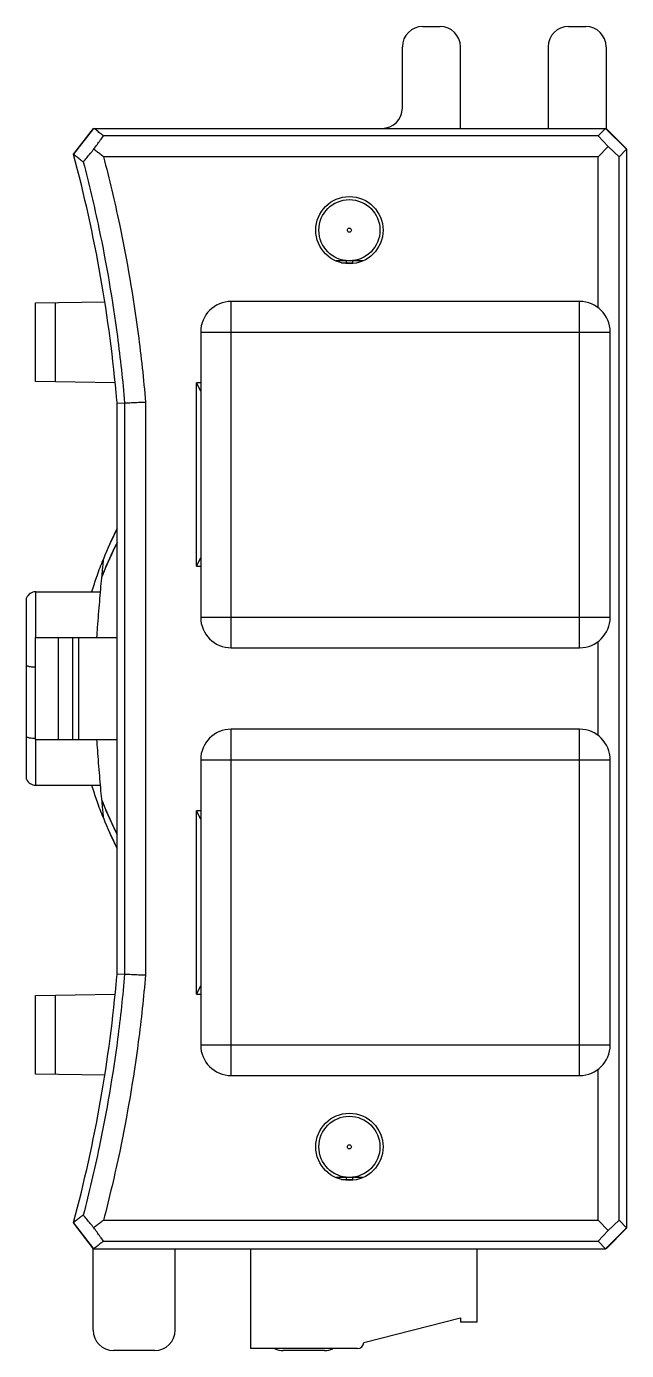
# Model space of a CAD drawing. Header units: millimetres. Extents: x 107 to 2900, y 85 to 3996.
# Drawn here: x 2389.4 to 2418.9, y 3491.1 to 3556.1 of the extents above; entities that cross this region are included whole.
import ezdxf

# ---------------------------------------------------------------- set-up
doc = ezdxf.new("R2010")
doc.units = ezdxf.units.MM

msp = doc.modelspace()

# ---------------------------------------------------------------- linework, layer by layer
at = {"color": 7, "linetype": 'Continuous'}
for p, q in [((2408.896, 3556.133), (2409.746, 3556.133)), ((2416.046, 3556.133), (2416.896, 3556.133)), ((2407.896, 3552.133), (2407.896, 3555.133)), ((2410.746, 3551.133), (2410.746, 3555.133)), ((2415.046, 3555.133), (2415.046, 3551.133)), ((2417.896, 3555.133), (2417.896, 3551.133)), ((2392.716, 3551.133), (2391.751, 3549.874)), ((2391.759, 3549.842), (2392.75, 3551.133)), ((2392.75, 3551.133), (2417.896, 3551.133)), ((2417.503, 3550.767), (2417.87, 3551.133)), ((2417.87, 3551.133), (2418.896, 3550.107)), ((2418.896, 3550.133), (2417.896, 3551.133)), ((2417.503, 3550.767), (2393.227, 3550.767)), ((2417.503, 3550.767), (2418.003, 3550.24)), ((2417.503, 3549.74), (2393.227, 3549.74)), ((2417.503, 3549.74), (2418.003, 3550.24)), ((2417.503, 3542.32), (2417.503, 3549.74)), ((2418.003, 3550.24), (2418.529, 3549.74)), ((2418.529, 3549.74), (2418.896, 3550.107)), ((2418.529, 3497.526), (2418.529, 3549.74)), ((2418.896, 3550.107), (2418.896, 3497.133)), ((2405.949, 3544.633), (2404.642, 3544.633)), ((2404.916, 3544.533), (2405.446, 3544.533)), ((2405.146, 3544.533), (2405.146, 3544.633)), ((2405.446, 3544.633), (2405.446, 3544.533)), ((2389.896, 3542.563), (2393.291, 3542.623)), ((2389.896, 3538.703), (2389.896, 3542.563)), ((2390.878, 3538.686), (2390.878, 3542.581)), ((2399.496, 3525.633), (2399.496, 3542.633)), ((2416.596, 3542.633), (2399.496, 3542.633)), ((2416.596, 3525.633), (2416.596, 3542.633)), ((2397.996, 3541.133), (2418.096, 3541.133)), ((2397.996, 3541.133), (2397.996, 3527.133)), ((2418.096, 3527.133), (2418.096, 3541.133)), ((2393.781, 3538.635), (2389.896, 3538.703)), ((2397.996, 3538.226), (2397.796, 3538.633)), ((2397.996, 3538.633), (2397.796, 3538.633)), ((2397.796, 3529.633), (2397.796, 3538.633)), ((2393.896, 3537.637), (2394.262, 3537.653)), ((2393.896, 3509.629), (2393.896, 3537.637)), ((2394.262, 3537.653), (2394.262, 3509.613)), ((2395.289, 3537.696), (2395.289, 3509.57)), ((2397.796, 3529.633), (2397.996, 3530.04)), ((2397.796, 3529.633), (2397.996, 3529.633)), ((2389.906, 3526.133), (2389.906, 3528.383)), ((2389.906, 3528.383), (2393.064, 3528.383)), ((2389.448, 3519.183), (2389.448, 3528.083)), ((2397.996, 3527.133), (2418.096, 3527.133)), ((2389.896, 3521.133), (2389.896, 3526.133)), ((2389.896, 3526.133), (2392, 3526.133)), ((2391.021, 3521.133), (2391.021, 3526.133)), ((2391.7, 3526.133), (2391.7, 3521.133)), ((2392, 3526.133), (2392, 3521.133)), ((2392.006, 3526.133), (2393.896, 3526.133)), ((2399.496, 3525.633), (2416.596, 3525.633)), ((2417.503, 3521.32), (2417.503, 3525.947)), ((2389.896, 3521.133), (2392, 3521.133)), ((2389.906, 3518.883), (2389.906, 3521.133)), ((2392.006, 3521.133), (2393.896, 3521.133)), ((2416.596, 3521.633), (2399.496, 3521.633)), ((2399.496, 3504.633), (2399.496, 3521.633)), ((2416.596, 3504.633), (2416.596, 3521.633)), ((2397.996, 3520.133), (2418.096, 3520.133)), ((2397.996, 3520.133), (2397.996, 3506.133)), ((2418.096, 3506.133), (2418.096, 3520.133)), ((2389.906, 3518.883), (2393.064, 3518.883)), ((2397.796, 3508.633), (2397.796, 3517.633)), ((2397.996, 3517.226), (2397.796, 3517.633)), ((2397.996, 3517.633), (2397.796, 3517.633)), ((2393.896, 3509.629), (2394.262, 3509.613)), ((2397.796, 3508.633), (2397.996, 3509.04)), ((2389.896, 3508.563), (2393.781, 3508.631)), ((2389.896, 3504.703), (2389.896, 3508.563)), ((2390.878, 3504.686), (2390.878, 3508.581)), ((2397.796, 3508.633), (2397.996, 3508.633)), ((2397.996, 3506.133), (2418.096, 3506.133)), ((2417.503, 3497.526), (2417.503, 3504.947)), ((2393.29, 3504.644), (2389.896, 3504.703)), ((2399.496, 3504.633), (2416.596, 3504.633)), ((2405.949, 3499.633), (2404.642, 3499.633)), ((2405.146, 3499.533), (2405.146, 3499.633)), ((2405.446, 3499.633), (2405.446, 3499.533)), ((2404.916, 3499.533), (2405.446, 3499.533)), ((2391.751, 3497.392), (2392.716, 3496.133)), ((2392.75, 3496.133), (2391.759, 3497.425)), ((2393.227, 3497.526), (2417.503, 3497.526)), ((2417.503, 3497.526), (2418.003, 3497.026)), ((2418.003, 3497.026), (2417.503, 3496.5)), ((2418.896, 3497.159), (2417.87, 3496.133)), ((2417.896, 3496.133), (2418.896, 3497.133)), ((2418.529, 3497.526), (2418.003, 3497.026)), ((2418.529, 3497.526), (2418.896, 3497.159)), ((2393.227, 3496.5), (2417.503, 3496.5)), ((2417.503, 3496.5), (2417.87, 3496.133)), ((2392.716, 3496.133), (2417.87, 3496.133)), ((2392.716, 3492.133), (2392.716, 3496.133)), ((2396.746, 3492.133), (2396.746, 3496.133)), ((2400.446, 3496.133), (2400.446, 3491.233)), ((2411.546, 3496.133), (2411.546, 3492.533)), ((2405.996, 3491.533), (2410.746, 3492.733)), ((2410.746, 3492.733), (2410.746, 3492.533)), ((2411.546, 3492.533), (2410.746, 3492.533)), ((2405.696, 3491.233), (2400.446, 3491.233)), ((2395.746, 3491.133), (2393.716, 3491.133)), ((2404.075, 3491.133), (2402.046, 3491.133))]:
    msp.add_line(p, q, dxfattribs=at)
for centre, radius in [((2405.296, 3546.133), 1.65), ((2405.296, 3546.133), 1.5), ((2405.296, 3546.133), 0.1), ((2405.296, 3501.133), 1.65), ((2405.296, 3501.133), 1.5), ((2405.296, 3501.133), 0.1)]:
    msp.add_circle(centre, radius, dxfattribs=at)
for centre, radius, start, end in [((2408.896, 3555.133), 1, 90, 180), ((2409.746, 3555.133), 1, 0, 90), ((2416.046, 3555.133), 1, 90, 180), ((2416.896, 3555.133), 1, 0, 90), ((2406.896, 3552.133), 1, 270.00017, 0), ((2399.496, 3541.133), 1.5, 90, 180), ((2416.596, 3541.133), 1.5, 0, 90), ((2389.906, 3527.883), 0.5, 90, 156.42182), ((2399.496, 3527.133), 1.5, 180, 270), ((2416.596, 3527.133), 1.5, 270, 0), ((2399.496, 3520.133), 1.5, 90, 180), ((2416.596, 3520.133), 1.5, 0, 90), ((2389.906, 3519.383), 0.5, 203.57818, 270), ((2399.496, 3506.133), 1.5, 180, 270), ((2416.596, 3506.133), 1.5, 270, 0), ((2393.716, 3492.133), 1, 180, 270), ((2395.746, 3492.133), 1, 270, 0), ((2402.046, 3492.133), 1, 245.54918, 270), ((2404.075, 3492.133), 1, 270, 294.45082), ((2405.696, 3491.533), 0.3, 270, 0)]:
    msp.add_arc(centre, radius, start, end, dxfattribs=at)
for points, knots in [([(2393.227, 3550.767), (2393.182, 3550.801), (2393.079, 3550.88), (2392.921, 3551.002), (2392.807, 3551.09), (2392.75, 3551.133)], [0, 0, 0, 0, 0.1702174, 0.3874263, 0.6008993, 0.6008993, 0.6008993, 0.6008993]), ([(2392.751, 3550.107), (2392.804, 3550.18), (2392.91, 3550.327), (2393.068, 3550.547), (2393.174, 3550.693), (2393.227, 3550.767)], [0, 0, 0, 0, 0.2711551, 0.542284, 0.8133867, 0.8133867, 0.8133867, 0.8133867]), ([(2393.896, 3537.637), (2393.892, 3537.684), (2393.538, 3541.799), (2392.816, 3545.897), (2391.759, 3549.842)], [0, 0, 0, 0, 0.139557, 12.390186, 12.390186, 12.390186, 12.390186]), ([(2392.234, 3549.482), (2392.189, 3549.516), (2392.087, 3549.593), (2391.929, 3549.713), (2391.815, 3549.799), (2391.759, 3549.842)], [0, 0, 0, 0, 0.1686852, 0.3839358, 0.5954768, 0.5954768, 0.5954768, 0.5954768]), ([(2392.234, 3549.482), (2392.291, 3549.551), (2392.406, 3549.689), (2392.578, 3549.898), (2392.693, 3550.037), (2392.751, 3550.107)], [0, 0, 0, 0, 0.2694845, 0.5399804, 0.8115671, 0.8115671, 0.8115671, 0.8115671]), ([(2393.227, 3549.74), (2393.174, 3549.781), (2393.068, 3549.863), (2392.91, 3549.985), (2392.804, 3550.066), (2392.751, 3550.107)], [0, 0, 0, 0, 0.2003427, 0.4003608, 0.6000236, 0.6000236, 0.6000236, 0.6000236]), ([(2393.227, 3549.74), (2393.513, 3548.644), (2394.19, 3545.768), (2394.878, 3541.744), (2395.194, 3538.816), (2395.289, 3537.696)], [0, 0, 0, 0, 3.399875, 8.860786, 12.232287, 12.232287, 12.232287, 12.232287]), ([(2392.234, 3549.482), (2392.516, 3548.401), (2393.183, 3545.566), (2393.859, 3541.614), (2394.17, 3538.742), (2394.262, 3537.653)], [0, 0, 0, 0, 3.351112, 8.733732, 12.013865, 12.013865, 12.013865, 12.013865]), ([(2394.262, 3537.653), (2394.376, 3537.658), (2394.604, 3537.668), (2394.946, 3537.682), (2395.174, 3537.691), (2395.289, 3537.696)], [0, 0, 0, 0, 0.341631, 0.683994, 1.027089, 1.027089, 1.027089, 1.027089]), ([(2393.896, 3530.808), (2393.752, 3530.524), (2393.481, 3529.956), (2393.24, 3529.374), (2393.128, 3529.084)], [0, 0, 0, 0, 0.954816, 1.888307, 1.888307, 1.888307, 1.888307]), ([(2393.896, 3530.786), (2393.823, 3530.643), (2393.682, 3530.356), (2393.483, 3529.923), (2393.3, 3529.499), (2393.187, 3529.217), (2393.135, 3529.081)], [0, 0, 0, 0, 0.482056, 0.958417, 1.429386, 1.868344, 1.868344, 1.868344, 1.868344]), ([(2393.221, 3529.983), (2393.219, 3529.965), (2393.211, 3529.892), (2393.192, 3529.724), (2393.163, 3529.442), (2393.141, 3529.215), (2393.128, 3529.084)], [0, 0, 0, 0, 0.053759, 0.2228345, 0.5071045, 0.9044469, 0.9044469, 0.9044469, 0.9044469]), ([(2393.125, 3529.056), (2393.108, 3528.873), (2393.073, 3528.489), (2393.022, 3527.895), (2392.971, 3527.27), (2392.925, 3526.68), (2392.898, 3526.3), (2392.887, 3526.133)], [0, 0, 0, 0, 0.549456, 1.156048, 1.79004, 2.42955, 2.932061, 2.932061, 2.932061, 2.932061]), ([(2393.128, 3529.084), (2393.127, 3529.079), (2393.126, 3529.07), (2393.125, 3529.06), (2393.125, 3529.056)], [0, 0, 0, 0, 0.01401871, 0.02817852, 0.02817852, 0.02817852, 0.02817852]), ([(2389.448, 3524.761), (2389.466, 3524.751), (2389.512, 3524.735), (2389.59, 3524.716), (2389.686, 3524.702), (2389.789, 3524.694), (2389.861, 3524.692), (2389.896, 3524.692)], [0, 0, 0, 0, 0.0626104, 0.1445521, 0.2424226, 0.3515449, 0.4564805, 0.4564805, 0.4564805, 0.4564805]), ([(2389.448, 3521.261), (2389.466, 3521.251), (2389.512, 3521.235), (2389.59, 3521.216), (2389.686, 3521.202), (2389.789, 3521.194), (2389.861, 3521.192), (2389.896, 3521.192)], [0, 0, 0, 0, 0.0626104, 0.1445521, 0.2424226, 0.3515449, 0.4564805, 0.4564805, 0.4564805, 0.4564805]), ([(2392.887, 3521.133), (2392.899, 3520.958), (2392.927, 3520.572), (2392.972, 3519.978), (2393.023, 3519.36), (2393.073, 3518.771), (2393.108, 3518.391), (2393.125, 3518.21)], [0, 0, 0, 0, 0.527277, 1.161042, 1.787159, 2.38727, 2.933037, 2.933037, 2.933037, 2.933037]), ([(2393.125, 3518.21), (2393.126, 3518.205), (2393.127, 3518.196), (2393.127, 3518.187), (2393.128, 3518.182)], [0, 0, 0, 0, 0.01422401, 0.02815542, 0.02815542, 0.02815542, 0.02815542]), ([(2393.128, 3518.182), (2393.24, 3517.892), (2393.479, 3517.316), (2393.746, 3516.753), (2393.887, 3516.475)], [0, 0, 0, 0, 0.933384, 1.868482, 1.868482, 1.868482, 1.868482]), ([(2393.128, 3518.182), (2393.141, 3518.051), (2393.163, 3517.826), (2393.192, 3517.544), (2393.211, 3517.376), (2393.219, 3517.302), (2393.221, 3517.283)], [0, 0, 0, 0, 0.3955402, 0.678823, 0.8480985, 0.9034876, 0.9034876, 0.9034876, 0.9034876]), ([(2393.135, 3518.185), (2393.188, 3518.048), (2393.3, 3517.767), (2393.483, 3517.342), (2393.682, 3516.909), (2393.823, 3516.623), (2393.896, 3516.479)], [0, 0, 0, 0, 0.438932, 0.909859, 1.386179, 1.868196, 1.868196, 1.868196, 1.868196]), ([(2391.759, 3497.425), (2392.816, 3501.369), (2393.538, 3505.468), (2393.892, 3509.583), (2393.896, 3509.629)], [0, 0, 0, 0, 12.250629, 12.390186, 12.390186, 12.390186, 12.390186]), ([(2394.262, 3509.613), (2394.172, 3508.548), (2393.865, 3505.701), (2393.193, 3501.749), (2392.522, 3498.89), (2392.234, 3497.785)], [0, 0, 0, 0, 3.206906, 8.587524, 12.013863, 12.013863, 12.013863, 12.013863]), ([(2395.289, 3509.57), (2395.196, 3508.475), (2394.884, 3505.572), (2394.2, 3501.548), (2393.519, 3498.647), (2393.227, 3497.526)], [0, 0, 0, 0, 3.29721, 8.756091, 12.232291, 12.232291, 12.232291, 12.232291]), ([(2394.262, 3509.613), (2394.376, 3509.609), (2394.604, 3509.599), (2394.946, 3509.584), (2395.174, 3509.575), (2395.289, 3509.57)], [0, 0, 0, 0, 0.341631, 0.683994, 1.027089, 1.027089, 1.027089, 1.027089]), ([(2392.234, 3497.785), (2392.189, 3497.751), (2392.087, 3497.673), (2391.929, 3497.553), (2391.815, 3497.467), (2391.759, 3497.425)], [0, 0, 0, 0, 0.1686858, 0.3839364, 0.5954774, 0.5954774, 0.5954774, 0.5954774]), ([(2392.751, 3497.16), (2392.693, 3497.23), (2392.578, 3497.369), (2392.406, 3497.577), (2392.291, 3497.716), (2392.234, 3497.785)], [0, 0, 0, 0, 0.2715842, 0.5420782, 0.8115012, 0.8115012, 0.8115012, 0.8115012]), ([(2393.227, 3497.526), (2393.174, 3497.485), (2393.068, 3497.404), (2392.91, 3497.282), (2392.804, 3497.2), (2392.751, 3497.16)], [0, 0, 0, 0, 0.2003283, 0.400344, 0.6000229, 0.6000229, 0.6000229, 0.6000229]), ([(2393.227, 3496.5), (2393.174, 3496.573), (2393.068, 3496.72), (2392.91, 3496.94), (2392.804, 3497.087), (2392.751, 3497.16)], [0, 0, 0, 0, 0.2711094, 0.542245, 0.8134069, 0.8134069, 0.8134069, 0.8134069]), ([(2393.227, 3496.5), (2393.182, 3496.465), (2393.079, 3496.386), (2392.921, 3496.264), (2392.807, 3496.177), (2392.75, 3496.133)], [0, 0, 0, 0, 0.1702174, 0.3874263, 0.6008993, 0.6008993, 0.6008993, 0.6008993])]:
    msp.add_open_spline(points, degree=3, knots=knots, dxfattribs=at)
for points in [[(2391.759, 3549.842), (2391.756, 3549.852), (2391.753, 3549.863), (2391.751, 3549.874)], [(2393.896, 3531.483), (2393.652, 3530.992), (2393.426, 3530.492), (2393.221, 3529.983)], [(2393.54, 3530.733), (2393.654, 3530.985), (2393.773, 3531.235), (2393.896, 3531.483)], [(2392.91, 3529.155), (2393.007, 3529.434), (2393.111, 3529.71), (2393.221, 3529.983)], [(2392.662, 3528.396), (2392.736, 3528.642), (2392.816, 3528.886), (2392.901, 3529.129)], [(2392.901, 3529.129), (2392.904, 3529.138), (2392.907, 3529.147), (2392.91, 3529.155)], [(2393.135, 3529.081), (2393.131, 3529.072), (2393.128, 3529.064), (2393.125, 3529.056)], [(2392.901, 3518.136), (2392.816, 3518.38), (2392.737, 3518.624), (2392.662, 3518.871)], [(2392.91, 3518.11), (2392.907, 3518.119), (2392.904, 3518.128), (2392.901, 3518.136)], [(2393.221, 3517.283), (2393.111, 3517.556), (2393.007, 3517.832), (2392.91, 3518.11)], [(2393.125, 3518.21), (2393.128, 3518.202), (2393.132, 3518.193), (2393.135, 3518.185)], [(2393.221, 3517.283), (2393.426, 3516.775), (2393.652, 3516.274), (2393.896, 3515.783)], [(2393.896, 3515.783), (2393.773, 3516.031), (2393.654, 3516.281), (2393.54, 3516.533)], [(2393.887, 3516.475), (2393.89, 3516.469), (2393.893, 3516.464), (2393.896, 3516.458)]]:
    msp.add_open_spline(points, degree=3, dxfattribs=at)

doc.saveas('drawing.dxf')
